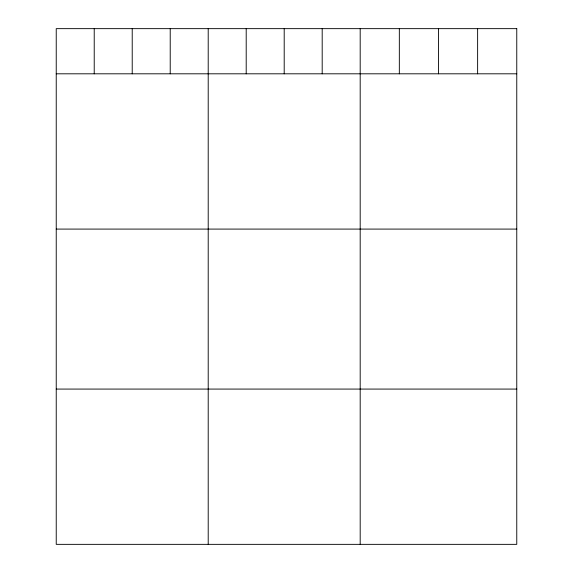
<?xml version="1.0" encoding="UTF-8"?>
<svg xmlns="http://www.w3.org/2000/svg" width="573" height="573" viewBox="0 0 573 573"><rect width="100%" height="100%" fill="white"/><g stroke="black" fill="none" stroke-linecap="round" stroke-linejoin="round"><path stroke-width="0.86" d="M56.233 73.81L516.767 73.81M56.233 229.085L516.767 229.085M56.233 389.074L516.767 389.074M477.624 28.65L477.624 73.81M438.481 28.65L438.481 73.81M399.331 28.65L399.331 73.81M360.188 28.65L360.188 544.35M322.191 28.65L322.191 73.81M284.201 28.65L284.201 73.81M246.204 28.65L246.204 73.81M208.207 28.65L208.207 544.35M170.217 28.65L170.217 73.81M132.22 28.65L132.22 73.81M94.223 28.65L94.223 73.81M516.767 28.65L56.233 28.65L56.233 544.35L516.767 544.35L516.767 28.65"/></g></svg>
